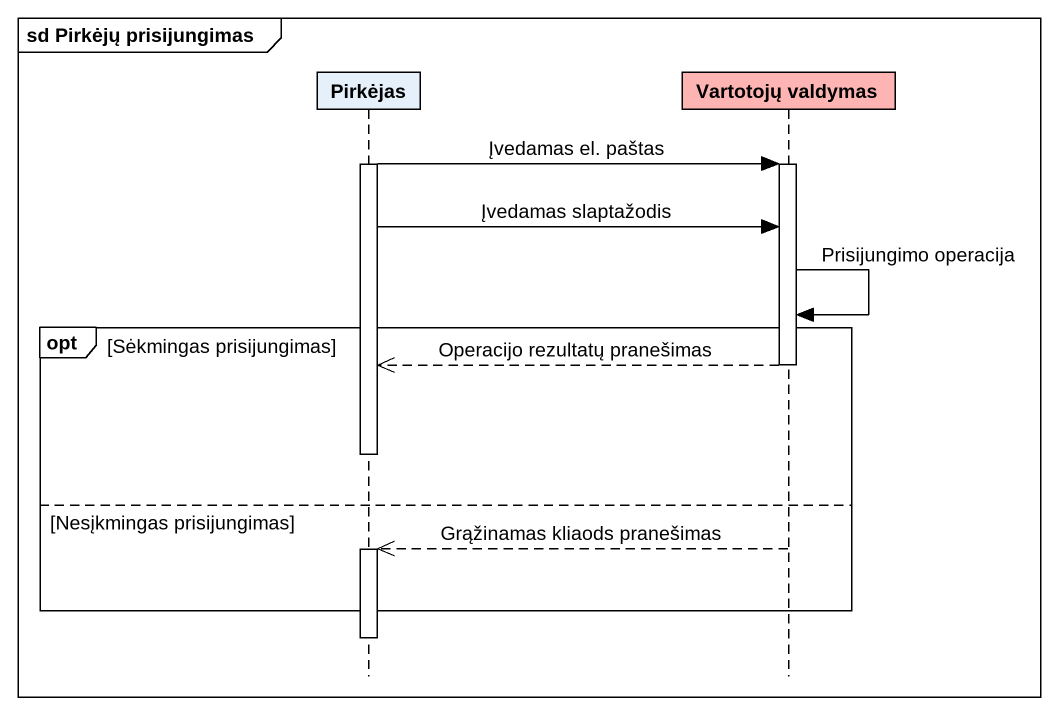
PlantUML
@startuml
mainframe sd Pirkėjų prisijungimas
hide footbox
participant Pirkėjas
participant "Vartotojų valdymas" as Vartotojų_valdymas #FFB4B4

activate Pirkėjas
Pirkėjas -> Vartotojų_valdymas : Įvedamas el. paštas
activate Vartotojų_valdymas
Pirkėjas -> Vartotojų_valdymas : Įvedamas slaptažodis
Vartotojų_valdymas -> Vartotojų_valdymas : Prisijungimo operacija
opt Sėkmingas prisijungimas
  Vartotojų_valdymas -->> Pirkėjas : Operacijo rezultatų pranešimas
  deactivate Vartotojų_valdymas
  deactivate Pirkėjas
else Nesįkmingas prisijungimas
  Vartotojų_valdymas -->> Pirkėjas : Grąžinamas kliaods pranešimas
  activate Pirkėjas
end
deactivate Pirkėjas
@enduml
